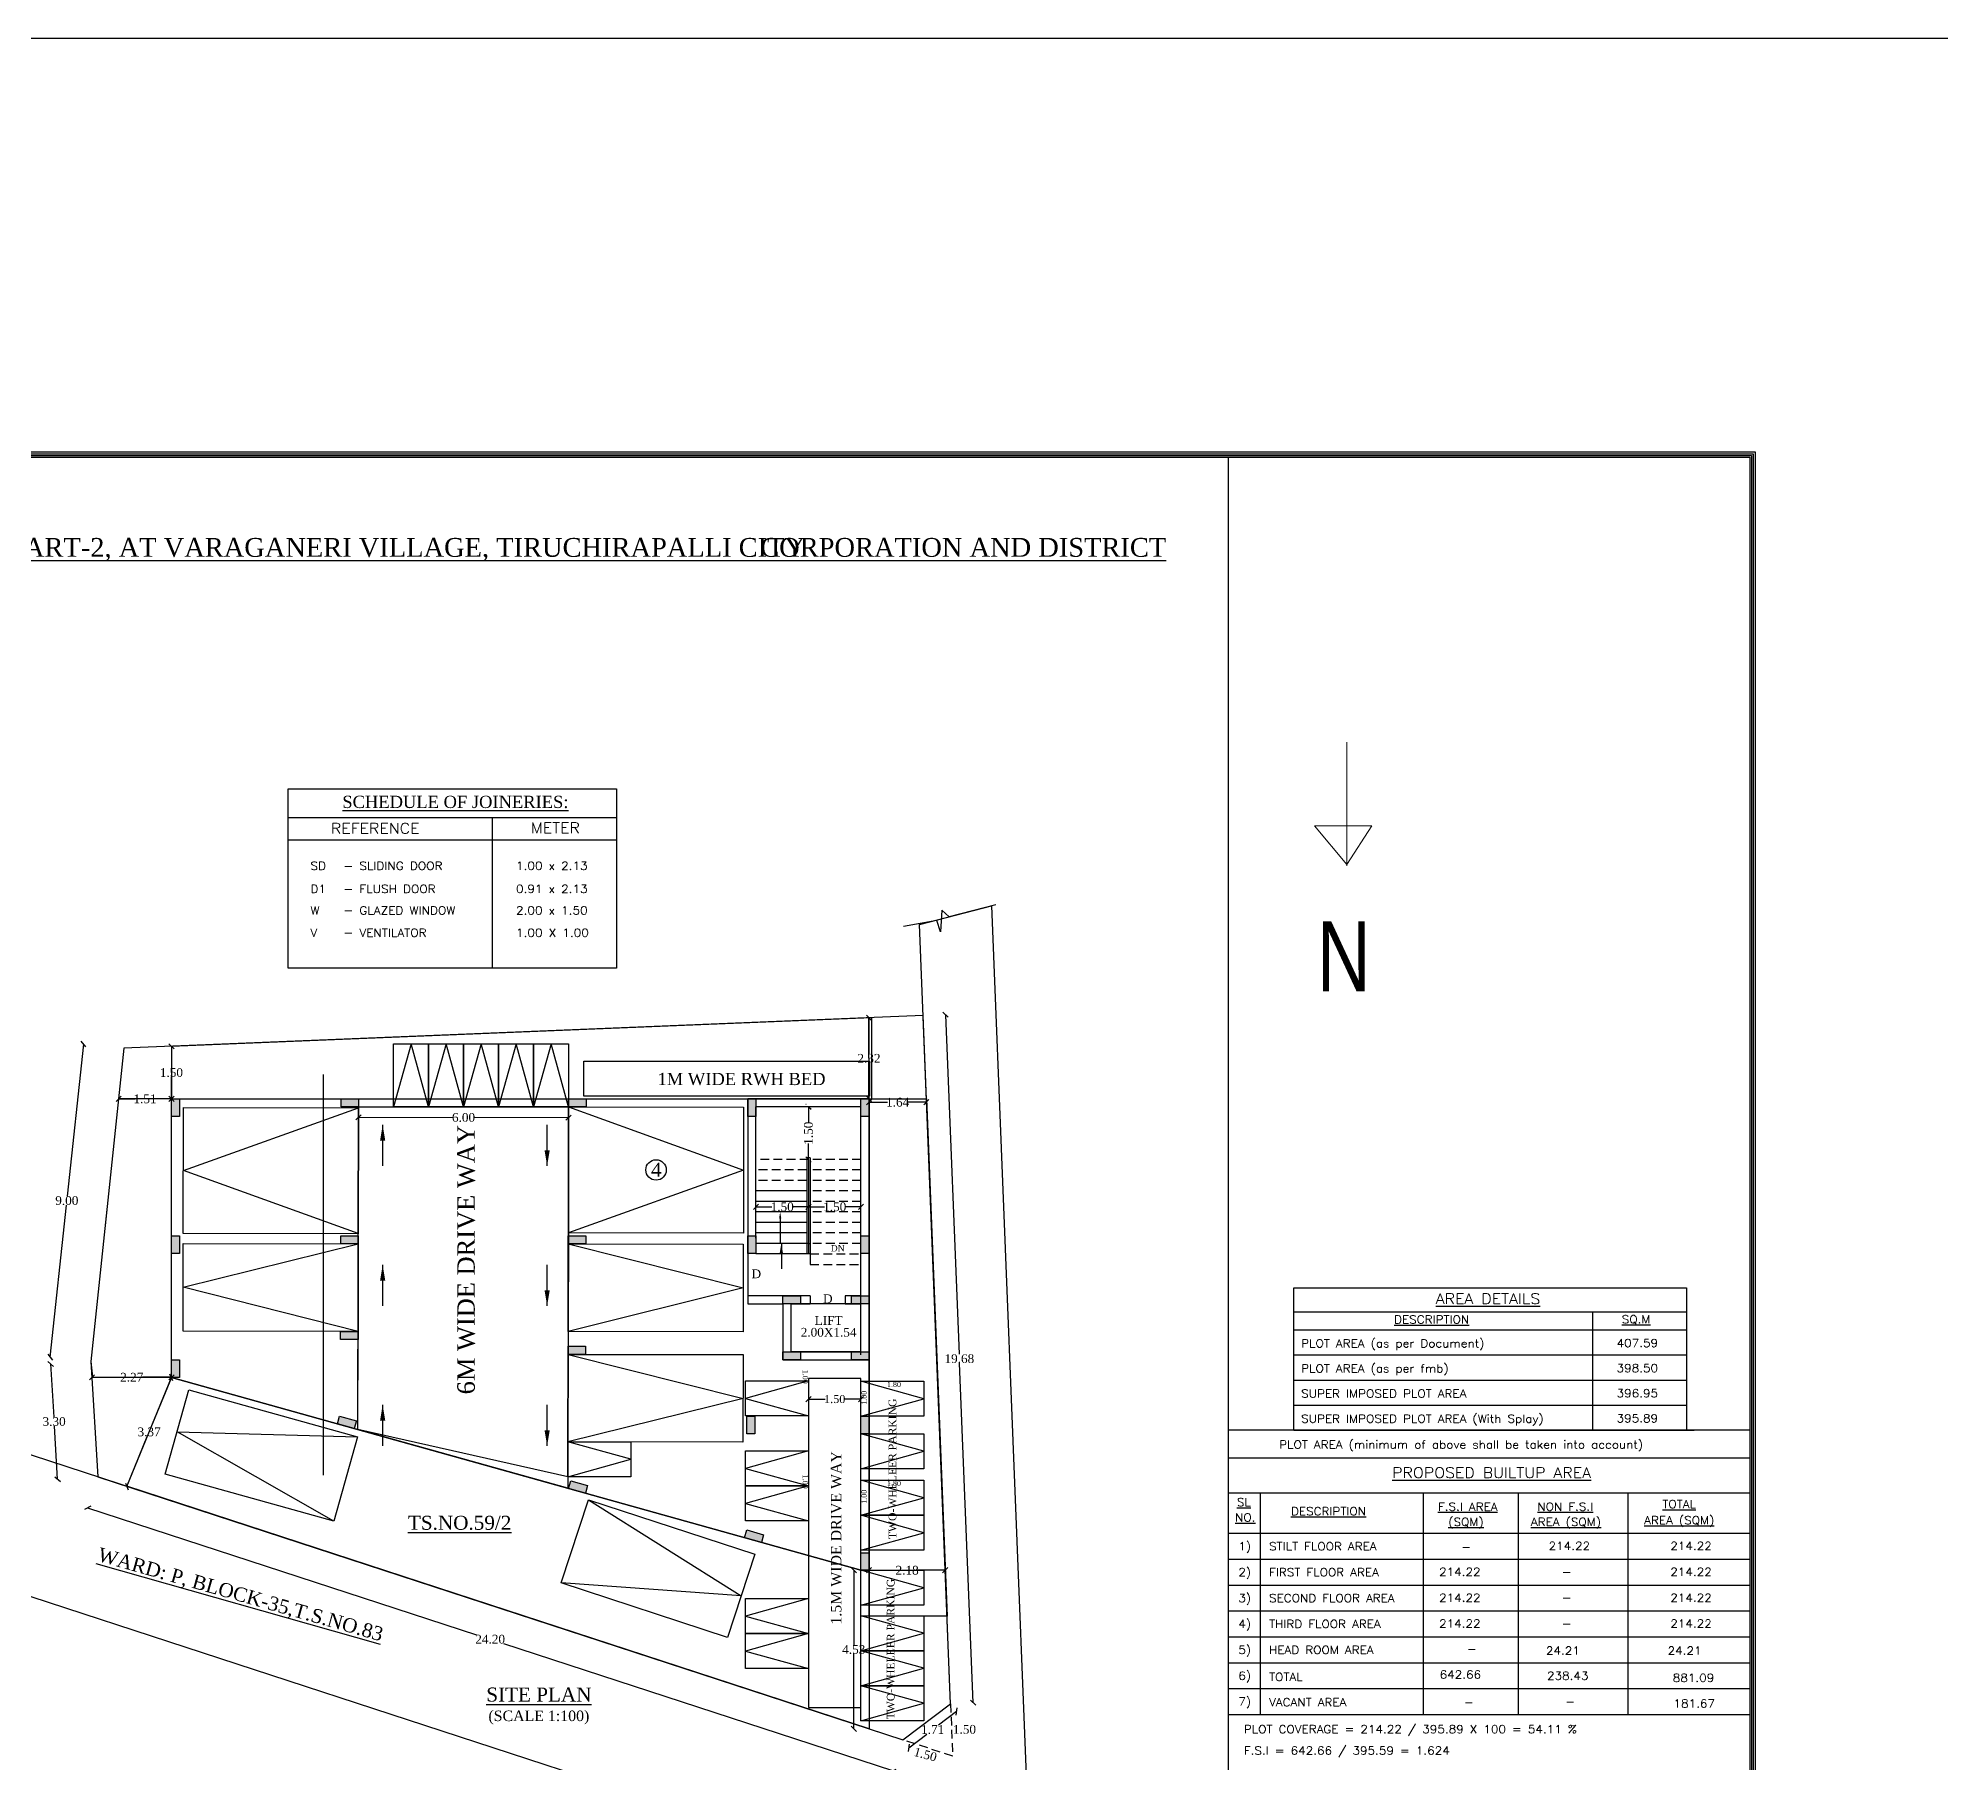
# Model space of a CAD drawing. Header units: metres. Extents: x 0 to 230, y 0 to 91.
# Drawn here: x 59.5 to 113.9, y 41.8 to 91.1 of the extents above; entities that cross this region are included whole.
import ezdxf
from ezdxf.enums import TextEntityAlignment as Align

# ---------------------------------------------------------------- set-up
doc = ezdxf.new("R2010")
doc.units = ezdxf.units.M
doc.header["$MEASUREMENT"] = 0
doc.header["$PDMODE"] = 33
doc.header["$PDSIZE"] = -3
doc.linetypes.add('HIDDEN', pattern=[0.375, 0.25, -0.125])
doc.layers.add('NORTH_DIRECTION', color=7, linetype='Continuous', lineweight=0)
doc.styles.add('Isa-', font='times.ttf')
doc.styles.add('ROMAND', font='romand.shx', dxfattribs={"width": 0.75})
doc.styles.get("Standard").update_dxf_attribs({"font": 'times.ttf', "height": 0.25})
doc.styles.add('USA TEXT', font='GOTHIC.TTF', dxfattribs={"width": 0.8})
doc.dimstyles.new('ISO-25', dxfattribs={"dimscale": 0, "dimtxt": 0.25, "dimasz": 0.15, "dimexe": 1.25, "dimexo": 0.625, "dimgap": 0, "dimtad": 0, "dimtih": 1, "dimtoh": 1, "dimzin": 1, "dimdsep": 46, "dimtxsty": 'Standard', "dimblk": 'OBLIQUE', "dimcen": 0, "dimse1": 1, "dimse2": 1, "dimclrd": 1, "dimclrt": 3, "dimadec": 0, "dimazin": 2, "dimtfac": 1, "dimtix": 1, "dimtofl": 0, "dimtmove": 0, "dimatfit": 3, "dimfxl": 0, "dimtolj": 1, "dimarcsym": 0})
doc.dimstyles.new('STANDARD$0', dxfattribs={"dimtxt": 0.5, "dimasz": 0.1, "dimexe": 2, "dimexo": 2, "dimgap": 0, "dimtad": 0, "dimzin": 0, "dimdsep": 46, "dimtxsty": 'Standard', "dimblk": 'OBLIQUE', "dimcen": -0.0625, "dimse1": 1, "dimse2": 1, "dimclrd": 3, "dimclre": 9, "dimadec": 0, "dimazin": 0, "dimtfac": 1, "dimtix": 1, "dimtofl": 0, "dimtmove": 2, "dimatfit": 3, "dimldrblk": 'OBLIQUE', "dimfxl": 0, "dimtolj": 1, "dimtzin": 0, "dimarcsym": 0})

# ---------------------------------------------------------------- blocks, each defined once
blk = doc.blocks.new('_Oblique')
at = {"color": 0, "linetype": 'ByBlock', "lineweight": -2}
blk.add_line((-0.5, -0.5), (0.5, 0.5), dxfattribs=at)
blk = doc.blocks.new('*D51')
at = {"color": 1, "lineweight": -2}
for p, q in [((81.55, 57.729), (82.005, 57.729)), ((83.05, 57.729), (82.595, 57.729))]:
    blk.add_line(p, q, dxfattribs=at)
at = {"layer": 'Defpoints', "color": 0}
for p in [(81.55, 57.729), (83.05, 57.729), (83.05, 57.729)]:
    blk.add_point(p, dxfattribs=at)
at = {"color": 1, "lineweight": -2, "xscale": 0.15, "yscale": 0.15, "zscale": 0.15, "rotation": 180}
blk.add_blockref('_Oblique', (81.55, 57.729), dxfattribs=at)
at = {"color": 1, "lineweight": -2, "xscale": 0.15, "yscale": 0.15, "zscale": 0.15}
blk.add_blockref('_Oblique', (83.05, 57.729), dxfattribs=at)
at = {"color": 3, "insert": (82.3, 57.729), "char_height": 0.25, "attachment_point": 5}
blk.add_mtext('\\A1;1.50', dxfattribs=at)
blk = doc.blocks.new('*D52')
at = {"color": 1, "lineweight": -2}
for p, q in [((80.05, 57.729), (80.505, 57.729)), ((81.55, 57.729), (81.095, 57.729))]:
    blk.add_line(p, q, dxfattribs=at)
at = {"layer": 'Defpoints', "color": 0}
for p in [(80.05, 57.729), (81.55, 57.729), (81.55, 57.729)]:
    blk.add_point(p, dxfattribs=at)
at = {"color": 1, "lineweight": -2, "xscale": 0.15, "yscale": 0.15, "zscale": 0.15, "rotation": 180}
blk.add_blockref('_Oblique', (80.05, 57.729), dxfattribs=at)
at = {"color": 1, "lineweight": -2, "xscale": 0.15, "yscale": 0.15, "zscale": 0.15}
blk.add_blockref('_Oblique', (81.55, 57.729), dxfattribs=at)
at = {"color": 3, "insert": (80.8, 57.729), "char_height": 0.25, "attachment_point": 5}
blk.add_mtext('\\A1;1.50', dxfattribs=at)
blk = doc.blocks.new('*D53')
at = {"color": 1, "lineweight": -2}
for p, q in [((81.55, 60.583), (81.55, 60.128)), ((81.55, 59.083), (81.55, 59.539))]:
    blk.add_line(p, q, dxfattribs=at)
at = {"layer": 'Defpoints', "color": 0, "linetype": 'HIDDEN'}
for p in [(81.55, 60.583), (81.55, 59.083), (81.55, 59.083)]:
    blk.add_point(p, dxfattribs=at)
at = {"color": 1, "linetype": 'HIDDEN', "lineweight": -2, "xscale": 0.15, "yscale": 0.15, "zscale": 0.15}
for p, rotation in [((81.55, 60.583), 90), ((81.55, 59.083), 270)]:
    blk.add_blockref('_Oblique', p, dxfattribs=dict(at, rotation=rotation))
at = {"color": 3, "linetype": 'HIDDEN', "insert": (81.55, 59.833), "char_height": 0.25, "attachment_point": 5, "rotation": 90}
blk.add_mtext('\\A1;1.50', dxfattribs=at)
blk = doc.blocks.new('*D145')
at = {"color": 3, "lineweight": -2, "ltscale": 2}
for p, q in [((81.55, 52.234), (82.029, 52.234)), ((83.05, 52.234), (82.571, 52.234))]:
    blk.add_line(p, q, dxfattribs=at)
at = {"layer": 'Defpoints', "color": 0, "ltscale": 2}
for p in [(81.55, 52.822), (83.05, 52.822), (81.55, 52.234)]:
    blk.add_point(p, dxfattribs=at)
at = {"color": 3, "lineweight": -2, "ltscale": 2, "xscale": 0.15, "yscale": 0.15, "zscale": 0.15, "rotation": 180}
blk.add_blockref('_Oblique', (81.55, 52.234), dxfattribs=at)
at = {"color": 3, "lineweight": -2, "ltscale": 2, "xscale": 0.15, "yscale": 0.15, "zscale": 0.15}
blk.add_blockref('_Oblique', (83.05, 52.234), dxfattribs=at)
at = {"color": 0, "lineweight": -3, "ltscale": 2, "insert": (82.3, 52.234), "char_height": 0.23, "attachment_point": 5, "style": 'Isa-'}
blk.add_mtext('\\A1;1.50', dxfattribs=at)
blk = doc.blocks.new('*D146')
at = {"color": 1, "lineweight": -2}
for p, q in [((60.833, 62.382), (60.373, 58.035)), ((59.885, 53.432), (60.346, 57.78))]:
    blk.add_line(p, q, dxfattribs=at)
at = {"layer": 'Defpoints', "color": 0}
for p in [(60.833, 62.382), (61.992, 62.259), (61.044, 53.309)]:
    blk.add_point(p, dxfattribs=at)
at = {"color": 1, "lineweight": -2, "xscale": 0.15, "yscale": 0.15, "zscale": 0.15}
for p, rotation in [((60.833, 62.382), 83.95399534586107), ((59.885, 53.432), 263.9539953458611)]:
    blk.add_blockref('_Oblique', p, dxfattribs=dict(at, rotation=rotation))
at = {"color": 3, "insert": (60.359, 57.907), "char_height": 0.25, "attachment_point": 5}
blk.add_mtext('\\A1;9.00', dxfattribs=at)
blk = doc.blocks.new('*D54')
at = {"color": 1, "lineweight": -2}
for p, q in [((59.897, 53.24), (59.988, 51.721)), ((60.095, 49.946), (60.004, 51.466))]:
    blk.add_line(p, q, dxfattribs=at)
at = {"layer": 'Defpoints', "color": 0}
for p in [(61.044, 53.309), (59.897, 53.24), (61.242, 50.015)]:
    blk.add_point(p, dxfattribs=at)
at = {"color": 1, "lineweight": -2, "xscale": 0.15, "yscale": 0.15, "zscale": 0.15}
for p, rotation in [((59.897, 53.24), 93.45065634043766), ((60.095, 49.946), 273.4506563404377)]:
    blk.add_blockref('_Oblique', p, dxfattribs=dict(at, rotation=rotation))
at = {"color": 3, "insert": (59.996, 51.593), "char_height": 0.25, "attachment_point": 5}
blk.add_mtext('\\A1;3.30', dxfattribs=at)
blk = doc.blocks.new('*D55')
at = {"color": 1, "lineweight": -2}
for p, q in [((60.954, 49.132), (72.065, 45.501)), ((83.957, 41.615), (72.845, 45.246))]:
    blk.add_line(p, q, dxfattribs=at)
at = {"layer": 'Defpoints', "color": 0}
for p in [(61.242, 50.015), (84.245, 42.498), (83.957, 41.615)]:
    blk.add_point(p, dxfattribs=at)
at = {"color": 1, "lineweight": -2, "xscale": 0.15, "yscale": 0.15, "zscale": 0.15}
for p, rotation in [((60.954, 49.132), 161.9034284119357), ((83.957, 41.615), 341.9034284119358)]:
    blk.add_blockref('_Oblique', p, dxfattribs=dict(at, rotation=rotation))
at = {"color": 3, "insert": (72.455, 45.373), "char_height": 0.25, "attachment_point": 5}
blk.add_mtext('\\A1;24.20', dxfattribs=at)
blk = doc.blocks.new('*D56')
at = {"color": 1, "lineweight": -2}
for p, q in [((85.781, 43.307), (85.267, 42.918)), ((84.415, 42.274), (84.929, 42.663))]:
    blk.add_line(p, q, dxfattribs=at)
at = {"layer": 'Defpoints', "color": 0}
for p in [(85.611, 43.531), (85.781, 43.307), (84.245, 42.498)]:
    blk.add_point(p, dxfattribs=at)
at = {"color": 1, "lineweight": -2, "xscale": 0.15, "yscale": 0.15, "zscale": 0.15}
for p, rotation in [((85.781, 43.307), 37.09982207781631), ((84.415, 42.274), 217.0998220778163)]:
    blk.add_blockref('_Oblique', p, dxfattribs=dict(at, rotation=rotation))
at = {"color": 3, "insert": (85.098, 42.79), "char_height": 0.25, "attachment_point": 5}
blk.add_mtext('\\A1;1.71', dxfattribs=at)
blk = doc.blocks.new('*D57')
at = {"color": 1, "lineweight": -2}
for p, q in [((85.467, 63.218), (85.856, 53.515)), ((86.255, 43.557), (85.866, 53.26))]:
    blk.add_line(p, q, dxfattribs=at)
at = {"layer": 'Defpoints', "color": 0}
for p in [(84.823, 63.192), (85.467, 63.218), (85.611, 43.531)]:
    blk.add_point(p, dxfattribs=at)
at = {"color": 1, "lineweight": -2, "xscale": 0.15, "yscale": 0.15, "zscale": 0.15}
for p, rotation in [((85.467, 63.218), 92.29621574374323), ((86.255, 43.557), 272.2962157437432)]:
    blk.add_blockref('_Oblique', p, dxfattribs=dict(at, rotation=rotation))
at = {"color": 3, "insert": (85.861, 53.388), "char_height": 0.25, "attachment_point": 5}
blk.add_mtext('\\A1;19.68', dxfattribs=at)
blk = doc.blocks.new('*D147')
at = {"color": 5, "lineweight": -2}
for p, q in [((68.694, 60.287), (71.386, 60.282)), ((74.694, 60.277), (72.003, 60.281))]:
    blk.add_line(p, q, dxfattribs=at)
at = {"layer": 'Defpoints', "color": 0}
for p in [(68.695, 60.583), (74.695, 60.573), (74.694, 60.277)]:
    blk.add_point(p, dxfattribs=at)
at = {"color": 5, "lineweight": -2, "xscale": 0.15, "yscale": 0.15, "zscale": 0.15}
for p, rotation in [((68.694, 60.287), 179.9012790444322), ((74.694, 60.277), 359.9012790444323)]:
    blk.add_blockref('_Oblique', p, dxfattribs=dict(at, rotation=rotation))
at = {"color": 5, "insert": (71.694, 60.282), "char_height": 0.25, "attachment_point": 5}
blk.add_mtext('\\A1;6.00', dxfattribs=at)
blk = doc.blocks.new('*D172')
at = {"color": 1, "lineweight": -2}
for p, q in [((63.347, 62.315), (63.347, 61.692)), ((63.347, 60.813), (63.347, 61.437))]:
    blk.add_line(p, q, dxfattribs=at)
at = {"layer": 'Defpoints', "color": 0}
for p in [(63.347, 62.315), (63.347, 62.315), (63.347, 60.813)]:
    blk.add_point(p, dxfattribs=at)
at = {"color": 1, "lineweight": -2, "xscale": 0.15, "yscale": 0.15, "zscale": 0.15}
for p, rotation in [((63.347, 62.315), 90), ((63.347, 60.813), 270)]:
    blk.add_blockref('_Oblique', p, dxfattribs=dict(at, rotation=rotation))
at = {"color": 3, "insert": (63.347, 61.564), "char_height": 0.25, "attachment_point": 5}
blk.add_mtext('\\A1;1.50', dxfattribs=at)
blk = doc.blocks.new('*D173')
at = {"color": 1, "lineweight": -2}
for p, q in [((61.839, 60.813), (62.314, 60.813)), ((63.347, 60.813), (62.872, 60.813))]:
    blk.add_line(p, q, dxfattribs=at)
at = {"layer": 'Defpoints', "color": 0}
for p in [(61.839, 60.813), (61.839, 60.813), (63.347, 60.813)]:
    blk.add_point(p, dxfattribs=at)
at = {"color": 1, "lineweight": -2, "xscale": 0.15, "yscale": 0.15, "zscale": 0.15, "rotation": 180}
blk.add_blockref('_Oblique', (61.839, 60.813), dxfattribs=at)
at = {"color": 1, "lineweight": -2, "xscale": 0.15, "yscale": 0.15, "zscale": 0.15}
blk.add_blockref('_Oblique', (63.347, 60.813), dxfattribs=at)
at = {"color": 3, "insert": (62.593, 60.813), "char_height": 0.25, "attachment_point": 5}
blk.add_mtext('\\A1;1.51', dxfattribs=at)
blk = doc.blocks.new('*D174')
at = {"color": 1, "lineweight": -2}
for p, q in [((83.279, 63.129), (83.279, 62.099)), ((83.279, 60.813), (83.279, 61.844))]:
    blk.add_line(p, q, dxfattribs=at)
at = {"layer": 'Defpoints', "color": 0}
for p in [(83.279, 63.129), (83.279, 63.129), (83.28, 60.813)]:
    blk.add_point(p, dxfattribs=at)
at = {"color": 1, "lineweight": -2, "xscale": 0.15, "yscale": 0.15, "zscale": 0.15}
for p, rotation in [((83.279, 63.129), 90), ((83.279, 60.813), 270)]:
    blk.add_blockref('_Oblique', p, dxfattribs=dict(at, rotation=rotation))
at = {"color": 3, "insert": (83.279, 61.971), "char_height": 0.25, "attachment_point": 5}
blk.add_mtext('\\A1;2.32', dxfattribs=at)
blk = doc.blocks.new('*D175')
at = {"color": 1, "lineweight": -2}
for p, q in [((83.28, 60.717), (83.804, 60.717)), ((84.918, 60.717), (84.394, 60.717))]:
    blk.add_line(p, q, dxfattribs=at)
at = {"layer": 'Defpoints', "color": 0}
for p in [(83.28, 60.813), (84.918, 60.813), (84.918, 60.717)]:
    blk.add_point(p, dxfattribs=at)
at = {"color": 1, "lineweight": -2, "xscale": 0.15, "yscale": 0.15, "zscale": 0.15, "rotation": 180}
blk.add_blockref('_Oblique', (83.28, 60.717), dxfattribs=at)
at = {"color": 1, "lineweight": -2, "xscale": 0.15, "yscale": 0.15, "zscale": 0.15}
blk.add_blockref('_Oblique', (84.918, 60.717), dxfattribs=at)
at = {"color": 3, "insert": (84.099, 60.717), "char_height": 0.25, "attachment_point": 5}
blk.add_mtext('\\A1;1.64', dxfattribs=at)
blk = doc.blocks.new('*D176')
at = {"color": 1, "lineweight": -2}
for p, q in [((61.079, 52.858), (61.902, 52.858)), ((63.347, 52.858), (62.524, 52.858))]:
    blk.add_line(p, q, dxfattribs=at)
at = {"layer": 'Defpoints', "color": 0}
for p in [(61.079, 52.858), (63.347, 52.858), (61.079, 52.721)]:
    blk.add_point(p, dxfattribs=at)
at = {"color": 1, "lineweight": -2, "xscale": 0.15, "yscale": 0.15, "zscale": 0.15, "rotation": 180}
blk.add_blockref('_Oblique', (61.079, 52.858), dxfattribs=at)
at = {"color": 1, "lineweight": -2, "xscale": 0.15, "yscale": 0.15, "zscale": 0.15}
blk.add_blockref('_Oblique', (63.347, 52.858), dxfattribs=at)
at = {"color": 3, "insert": (62.213, 52.858), "char_height": 0.25, "attachment_point": 5}
blk.add_mtext('\\A1;2.27', dxfattribs=at)
blk = doc.blocks.new('*D177')
at = {"color": 1, "lineweight": -2}
for p, q in [((63.347, 52.853), (62.762, 51.423)), ((62.074, 49.738), (62.658, 51.168))]:
    blk.add_line(p, q, dxfattribs=at)
at = {"layer": 'Defpoints', "color": 0}
for p in [(63.347, 52.853), (62.074, 49.738), (62.074, 49.738)]:
    blk.add_point(p, dxfattribs=at)
at = {"color": 1, "lineweight": -2, "xscale": 0.15, "yscale": 0.15, "zscale": 0.15}
for p, rotation in [((63.347, 52.853), 67.7685444330065), ((62.074, 49.738), 247.7685444330065)]:
    blk.add_blockref('_Oblique', p, dxfattribs=dict(at, rotation=rotation))
at = {"color": 3, "insert": (62.71, 51.296), "char_height": 0.25, "attachment_point": 5}
blk.add_mtext('\\A1;3.37', dxfattribs=at)
blk = doc.blocks.new('*D178')
at = {"color": 1, "lineweight": -2}
for p, q in [((83.28, 47.343), (84.061, 47.343)), ((85.458, 47.343), (84.678, 47.343))]:
    blk.add_line(p, q, dxfattribs=at)
at = {"layer": 'Defpoints', "color": 0}
for p in [(83.28, 47.343), (85.458, 47.343), (85.458, 47.343)]:
    blk.add_point(p, dxfattribs=at)
at = {"color": 1, "lineweight": -2, "xscale": 0.15, "yscale": 0.15, "zscale": 0.15, "rotation": 180}
blk.add_blockref('_Oblique', (83.28, 47.343), dxfattribs=at)
at = {"color": 1, "lineweight": -2, "xscale": 0.15, "yscale": 0.15, "zscale": 0.15}
blk.add_blockref('_Oblique', (85.458, 47.343), dxfattribs=at)
at = {"color": 3, "insert": (84.369, 47.343), "char_height": 0.25, "attachment_point": 5}
blk.add_mtext('\\A1;2.18', dxfattribs=at)
blk = doc.blocks.new('*D179')
at = {"color": 1, "lineweight": -2}
for p, q in [((82.844, 47.343), (82.844, 45.206)), ((82.844, 42.814), (82.844, 44.951))]:
    blk.add_line(p, q, dxfattribs=at)
at = {"layer": 'Defpoints', "color": 0}
for p in [(83.28, 47.343), (82.844, 42.814), (83.28, 42.814)]:
    blk.add_point(p, dxfattribs=at)
at = {"color": 1, "lineweight": -2, "xscale": 0.15, "yscale": 0.15, "zscale": 0.15}
for p, rotation in [((82.844, 47.343), 90), ((82.844, 42.814), 270)]:
    blk.add_blockref('_Oblique', p, dxfattribs=dict(at, rotation=rotation))
at = {"color": 3, "insert": (82.844, 45.079), "char_height": 0.25, "attachment_point": 5}
blk.add_mtext('\\A1;4.53', dxfattribs=at)

msp = doc.modelspace()

# ---------------------------------------------------------------- hatches: boundary and pattern name
h = msp.add_hatch(color=7)
h.dxf.hatch_style = 1
h.paths.add_polyline_path([(63.577, 60.813), (63.347, 60.813), (63.347, 60.313), (63.577, 60.313)])
h.paths.add_polyline_path([(68.695, 60.813), (68.195, 60.813), (68.195, 60.583), (68.695, 60.583)])
h.paths.add_polyline_path([(75.195, 60.813), (74.695, 60.813), (74.695, 60.583), (75.195, 60.583)])
h.paths.add_polyline_path([(63.577, 56.899), (63.347, 56.899), (63.347, 56.399), (63.577, 56.399)])
h.paths.add_polyline_path([(68.687, 56.899), (68.187, 56.899), (68.187, 56.669), (68.687, 56.669)])
h.paths.add_polyline_path([(75.188, 56.899), (74.688, 56.899), (74.688, 56.669), (75.188, 56.669)])
h.paths.add_polyline_path([(75.183, 53.744), (74.683, 53.744), (74.683, 53.514), (75.183, 53.514)])
h.paths.add_polyline_path([(74.759, 49.901), (74.697, 49.679), (75.178, 49.545), (75.24, 49.766)])
h.paths.add_polyline_path([(68.681, 54.169), (68.181, 54.169), (68.181, 53.939), (68.681, 53.939)])
h.paths.add_polyline_path([(63.577, 53.353), (63.347, 53.353), (63.347, 52.853), (63.577, 52.853)])
h.paths.add_polyline_path([(68.632, 51.614), (68.151, 51.749), (68.089, 51.527), (68.57, 51.393)])
h.paths.add_polyline_path([(80.269, 48.36), (79.787, 48.495), (79.725, 48.273), (80.207, 48.138)])
h.paths.add_polyline_path([(80.018, 51.743), (79.788, 51.743), (79.788, 51.243), (80.018, 51.243)])
h.paths.add_polyline_path([(83.28, 51.743), (83.05, 51.743), (83.05, 51.243), (83.28, 51.243)])
h.paths.add_polyline_path([(83.28, 47.843), (83.05, 47.843), (83.05, 47.343), (83.28, 47.343)])
h.paths.add_polyline_path([(83.28, 53.583), (82.78, 53.583), (82.78, 53.353), (83.28, 53.353)])
h.paths.add_polyline_path([(81.32, 53.583), (80.82, 53.583), (80.82, 53.353), (81.32, 53.353)])
h.paths.add_polyline_path([(81.32, 55.183), (80.82, 55.183), (80.82, 54.953), (81.32, 54.953)])
h.paths.add_polyline_path([(83.05, 55.183), (82.78, 55.183), (82.78, 54.953), (83.05, 54.953)])
h.paths.add_polyline_path([(83.28, 55.183), (83.05, 55.183), (83.05, 54.953), (83.28, 54.953)])
h.paths.add_polyline_path([(80.05, 56.899), (79.82, 56.899), (79.82, 56.399), (80.05, 56.399)])
h.paths.add_polyline_path([(83.28, 56.899), (83.05, 56.899), (83.05, 56.399), (83.28, 56.399)])
h.paths.add_polyline_path([(80.05, 60.813), (79.82, 60.813), (79.82, 60.313), (80.05, 60.313)])
h.paths.add_polyline_path([(83.28, 60.813), (83.05, 60.813), (83.05, 60.313), (83.28, 60.313)])

# ---------------------------------------------------------------- linework, layer by layer
at = {"lineweight": -3}
for p, q in [((93.539, 79.15), (93.539, 19.45)), ((66.686, 68.852), (76.065, 68.852)), ((72.509, 68.852), (72.509, 64.547)), ((66.686, 68.22), (76.065, 68.22)), ((106.642, 54.715), (95.419, 54.715)), ((103.957, 54.715), (103.957, 51.344)), ((95.419, 54.214), (106.642, 54.214)), ((95.419, 54.214), (106.642, 54.214)), ((95.419, 54.214), (106.642, 54.214)), ((95.419, 53.496), (106.642, 53.496)), ((95.419, 52.779), (106.642, 52.779)), ((95.419, 52.061), (106.642, 52.061)), ((108.448, 51.344), (93.539, 51.344)), ((95.419, 51.344), (106.642, 51.344)), ((95.419, 51.344), (106.642, 51.344)), ((95.638, 51.344), (106.86, 51.344)), ((93.539, 48.402), (108.448, 48.402))]:
    msp.add_line(p, q, dxfattribs=at)
at = {"color": 1}
for p, q in [((84.718, 65.8), (86.778, 66.331)), ((83.28, 60.813), (83.279, 63.129))]:
    msp.add_line(p, q, dxfattribs=at)
at = {"color": 7}
for p, q in [((85.611, 43.531), (84.718, 65.8)), ((86.778, 66.331), (87.784, 41.242)), ((67.684, 61.509), (67.684, 50.058)), ((80.05, 56.833), (80.05, 60.583)), ((83.05, 60.583), (80.05, 60.583)), ((81.5, 59.133), (81.5, 56.683)), ((81.6, 59.133), (81.5, 59.133)), ((81.5, 59.133), (81.5, 56.383)), ((81.55, 59.083), (81.55, 56.683)), ((81.55, 59.083), (81.55, 56.383)), ((81.6, 59.133), (81.6, 56.083)), ((81.5, 58.183), (80.05, 58.183)), ((81.5, 57.883), (80.05, 57.883)), ((81.5, 57.583), (80.05, 57.583)), ((81.5, 57.283), (80.05, 57.283)), ((63.684, 55.429), (68.687, 56.669)), ((74.688, 56.669), (79.686, 55.41)), ((79.82, 56.833), (79.82, 55.103)), ((81.5, 56.983), (80.05, 56.983)), ((80.05, 56.833), (80.05, 56.533)), ((81.55, 56.683), (80.05, 56.683)), ((81.55, 56.683), (81.6, 56.683)), ((80.05, 56.533), (80.05, 56.399)), ((80.05, 56.383), (80.05, 56.399)), ((81.6, 56.383), (80.05, 56.383)), ((68.681, 54.169), (63.684, 55.429)), ((79.686, 55.41), (74.684, 54.169)), ((81.594, 55.183), (79.82, 55.183)), ((79.82, 54.953), (80.82, 54.953)), ((80.82, 55.183), (81.05, 55.183)), ((80.82, 54.953), (80.82, 53.353)), ((80.82, 54.953), (80.82, 53.353)), ((80.82, 54.953), (80.82, 53.353)), ((80.82, 54.953), (80.82, 53.353)), ((81.05, 54.953), (81.594, 54.953)), ((81.05, 54.953), (81.05, 53.583)), ((81.594, 55.183), (81.594, 54.953)), ((83.05, 55.183), (82.594, 55.183)), ((82.594, 55.183), (82.594, 54.953)), ((82.594, 54.953), (83.05, 54.953)), ((83.05, 53.583), (83.05, 54.953)), ((74.683, 53.514), (79.68, 52.255)), ((80.82, 53.353), (83.05, 53.353)), ((80.94, 53.353), (83.05, 53.353)), ((83.05, 53.583), (81.05, 53.583)), ((83.05, 53.583), (81.05, 53.583)), ((79.68, 52.255), (74.678, 51.014)), ((56.489, 51.569), (84.245, 42.498)), ((63.508, 51.295), (68.66, 51.153)), ((67.987, 48.745), (63.508, 51.295)), ((75.26, 49.356), (79.624, 46.615)), ((89.724, 36.663), (55.292, 47.903)), ((79.624, 46.615), (74.483, 46.98)), ((84.245, 42.498), (85.611, 43.531)), ((84.245, 42.498), (85.611, 43.531))]:
    msp.add_line(p, q, dxfattribs=at)
at = {"color": 7, "lineweight": 25, "ltscale": 2}
msp.add_line((83.28, 60.813), (79.82, 60.813), dxfattribs=at)
at = {"color": 7, "lineweight": -3}
for p, q in [((83.05, 53.503), (83.05, 60.583)), ((83.28, 53.503), (83.28, 60.813))]:
    msp.add_line(p, q, dxfattribs=at)
at = {"color": 7, "linetype": 'HIDDEN'}
for p, q in [((83.05, 59.083), (80.05, 59.083)), ((81.5, 58.783), (80.05, 58.783)), ((83.05, 58.783), (81.6, 58.783)), ((81.5, 58.483), (80.05, 58.483)), ((83.05, 58.483), (81.6, 58.483)), ((83.05, 58.183), (81.6, 58.183)), ((83.05, 57.883), (81.6, 57.883)), ((83.05, 57.583), (81.6, 57.583)), ((83.05, 57.283), (81.6, 57.283)), ((83.05, 56.983), (81.6, 56.983)), ((83.05, 56.683), (81.6, 56.683)), ((81.6, 56.383), (83.05, 56.383)), ((81.6, 56.083), (83.05, 56.083)), ((85.611, 43.531), (85.671, 42.032)), ((85.671, 42.032), (84.245, 42.498))]:
    msp.add_line(p, q, dxfattribs=at)
at = {"color": 1}
msp.add_lwpolyline([(0, 91.128), (229.774, 91.128), (229.774, 0), (0, 0)], close=True, dxfattribs=at)
at = {"color": 7}
for points in [[(8.598, 19.3), (8.598, 79.3), (108.598, 79.3), (108.598, 19.3)], [(8.648, 19.35), (8.648, 79.25), (108.548, 79.25), (108.548, 19.35)], [(8.698, 19.4), (8.698, 79.2), (108.498, 79.2), (108.498, 19.4)], [(8.748, 19.45), (8.748, 79.15), (108.448, 79.15), (108.448, 19.45)], [(61.992, 62.259), (61.044, 53.309), (61.242, 50.015), (84.245, 42.498), (85.611, 43.531), (84.823, 63.192)], [(70.695, 60.586), (69.695, 60.586), (69.695, 62.386), (70.695, 62.386)], [(71.695, 60.586), (70.695, 60.586), (70.695, 62.386), (71.695, 62.386)], [(72.695, 60.586), (71.695, 60.586), (71.695, 62.386), (72.695, 62.386)], [(73.695, 60.586), (72.695, 60.586), (72.695, 62.386), (73.695, 62.386)], [(74.695, 60.586), (73.695, 60.586), (73.695, 62.386), (74.695, 62.386)], [(63.347, 60.813), (63.577, 60.813), (63.577, 60.313), (63.347, 60.313), (63.347, 60.813)], [(63.347, 60.813), (83.28, 60.813), (83.28, 47.343), (83.05, 47.343), (63.347, 52.853), (63.347, 60.813)], [(68.195, 60.583), (68.195, 60.813), (68.695, 60.813), (68.695, 60.583), (68.195, 60.583)], [(68.695, 60.584), (74.695, 60.584), (74.676, 49.685), (68.675, 51.363)], [(68.695, 60.583), (74.695, 60.584), (74.689, 56.984), (74.684, 54.169), (74.683, 53.514), (74.678, 51.014), (74.678, 50.014), (68.675, 51.363), (68.681, 54.169), (68.681, 56.669), (68.687, 56.963), (68.695, 60.56), (68.695, 60.583)], [(74.695, 60.583), (74.695, 60.813), (75.195, 60.813), (75.195, 60.583), (74.695, 60.583)], [(80.05, 60.313), (79.82, 60.313), (79.82, 60.813), (80.05, 60.813), (80.05, 60.313)], [(83.28, 53.353), (83.28, 60.813), (79.82, 60.813), (79.82, 54.953), (80.82, 54.953), (80.82, 53.353)], [(80.05, 60.313), (79.82, 60.313), (79.82, 60.813), (80.05, 60.813), (80.05, 60.313)], [(83.28, 60.313), (83.05, 60.313), (83.05, 60.813), (83.28, 60.813), (83.28, 60.313)], [(83.28, 60.313), (83.05, 60.313), (83.05, 60.813), (83.28, 60.813), (83.28, 60.313)], [(84.918, 60.813), (85.511, 46.029), (83.28, 46.029), (83.28, 60.813)], [(63.347, 56.899), (63.577, 56.899), (63.577, 56.399), (63.347, 56.399), (63.347, 56.899)], [(68.681, 54.169), (63.681, 54.179), (63.687, 56.679), (68.687, 56.669)], [(68.187, 56.669), (68.187, 56.899), (68.687, 56.899), (68.687, 56.669), (68.187, 56.669)], [(74.688, 56.669), (79.688, 56.66), (79.684, 54.16), (74.684, 54.169)], [(74.688, 56.669), (74.688, 56.899), (75.188, 56.899), (75.188, 56.669), (74.688, 56.669)], [(74.688, 56.669), (74.688, 56.899), (75.188, 56.899), (75.188, 56.669), (74.688, 56.669)], [(80.05, 56.399), (79.82, 56.399), (79.82, 56.899), (80.05, 56.899), (80.05, 56.399)], [(80.05, 56.399), (79.82, 56.399), (79.82, 56.899), (80.05, 56.899), (80.05, 56.399)], [(83.28, 56.399), (83.05, 56.399), (83.05, 56.899), (83.28, 56.899), (83.28, 56.399)], [(83.28, 56.399), (83.05, 56.399), (83.05, 56.899), (83.28, 56.899), (83.28, 56.399)], [(80.82, 54.953), (80.82, 55.183), (81.32, 55.183), (81.32, 54.953), (80.82, 54.953)], [(81.05, 53.583), (83.05, 53.583), (83.05, 54.953), (81.05, 54.953)], [(82.78, 54.953), (82.78, 55.183), (83.28, 55.183), (83.28, 54.953), (82.78, 54.953)], [(68.181, 53.939), (68.181, 54.169), (68.681, 54.169), (68.681, 53.939), (68.181, 53.939)], [(63.347, 53.353), (63.577, 53.353), (63.577, 52.853), (63.347, 52.853), (63.347, 53.353)], [(74.683, 53.514), (79.683, 53.505), (79.678, 51.005), (74.678, 51.014)], [(74.683, 53.514), (74.683, 53.744), (75.183, 53.744), (75.183, 53.514), (74.683, 53.514)], [(80.82, 53.353), (80.82, 53.583), (81.32, 53.583), (81.32, 53.353), (80.82, 53.353)], [(82.78, 53.353), (82.78, 53.583), (83.28, 53.583), (83.28, 53.353), (82.78, 53.353)], [(82.78, 53.353), (82.78, 53.583), (83.28, 53.583), (83.28, 53.353), (82.78, 53.353)], [(82.78, 53.353), (82.78, 53.583), (83.28, 53.583), (83.28, 53.353), (82.78, 53.353)], [(81.55, 52.753), (81.55, 51.753), (79.75, 51.753), (79.75, 52.753)], [(83.05, 51.743), (83.05, 52.743), (84.85, 52.743), (84.85, 51.743)], [(67.987, 48.745), (63.172, 50.091), (63.845, 52.499), (68.66, 51.153)], [(68.089, 51.527), (68.151, 51.749), (68.632, 51.614), (68.57, 51.393), (68.089, 51.527)], [(80.018, 51.243), (79.788, 51.243), (79.788, 51.743), (80.018, 51.743), (80.018, 51.243)], [(83.28, 51.243), (83.05, 51.243), (83.05, 51.743), (83.28, 51.743), (83.28, 51.243)], [(83.05, 50.243), (83.05, 51.243), (84.85, 51.243), (84.85, 50.243)], [(74.678, 50.014), (74.678, 51.014), (76.478, 51.014), (76.478, 50.014)], [(81.55, 50.753), (81.55, 49.753), (79.75, 49.753), (79.75, 50.753)], [(74.697, 49.679), (74.759, 49.901), (75.24, 49.766), (75.178, 49.545), (74.697, 49.679)], [(81.55, 49.753), (81.55, 48.753), (79.75, 48.753), (79.75, 49.753)], [(83.05, 48.915), (83.05, 49.915), (84.85, 49.915), (84.85, 48.915)], [(75.26, 49.356), (80.013, 47.803), (79.236, 45.427), (74.483, 46.98)], [(79.725, 48.273), (79.787, 48.495), (80.269, 48.36), (80.207, 48.138), (79.725, 48.273)], [(83.05, 47.915), (83.05, 48.915), (84.85, 48.915), (84.85, 47.915)], [(83.05, 47.843), (83.28, 47.843), (83.28, 47.343), (83.05, 47.343), (83.05, 47.843)], [(83.05, 46.343), (83.05, 47.343), (84.85, 47.343), (84.85, 46.343)], [(81.55, 46.535), (81.55, 45.535), (79.75, 45.535), (79.75, 46.535)], [(83.05, 45.045), (83.05, 46.045), (84.85, 46.045), (84.85, 45.045)], [(81.55, 45.535), (81.55, 44.535), (79.75, 44.535), (79.75, 45.535)], [(83.05, 44.045), (83.05, 45.045), (84.85, 45.045), (84.85, 44.045)], [(83.05, 43.045), (83.05, 44.045), (84.85, 44.045), (84.85, 43.045)]]:
    msp.add_lwpolyline(points, close=True, dxfattribs=at)
at = {"lineweight": -3}
msp.add_lwpolyline([(66.686, 69.672), (76.065, 69.672), (76.065, 64.547), (66.686, 64.547)], close=True, dxfattribs=at)
at = {"color": 7}
for points in [[(86.899, 66.362), (85.569, 66.02), (85.357, 66.204), (85.323, 65.585), (85.215, 65.911), (84.27, 65.742)], [(70.695, 60.586), (70.195, 62.386), (69.695, 60.586)], [(71.695, 60.586), (71.195, 62.386), (70.695, 60.586)], [(72.695, 60.586), (72.195, 62.386), (71.695, 60.586)], [(73.695, 60.586), (73.195, 62.386), (72.695, 60.586)], [(74.695, 60.586), (74.195, 62.386), (73.695, 60.586)], [(68.687, 56.963), (63.691, 58.771), (68.695, 60.56)], [(74.695, 60.583), (79.692, 58.775), (74.689, 56.984)], [(79.82, 60.583), (79.82, 56.833)], [(79.82, 60.583), (79.82, 56.833)], [(81.55, 52.753), (79.75, 52.253), (81.55, 51.753)], [(83.05, 51.743), (84.85, 52.243), (83.05, 52.743)], [(83.05, 50.243), (84.85, 50.743), (83.05, 51.243)], [(74.678, 50.014), (76.478, 50.514), (74.678, 51.014)], [(81.55, 50.753), (79.75, 50.253), (81.55, 49.753)], [(81.55, 49.753), (79.75, 49.253), (81.55, 48.753)], [(83.05, 48.915), (84.85, 49.415), (83.05, 49.915)], [(83.05, 47.915), (84.85, 48.415), (83.05, 48.915)], [(83.05, 46.343), (84.85, 46.843), (83.05, 47.343)], [(81.55, 46.535), (79.75, 46.035), (81.55, 45.535)], [(83.05, 45.045), (84.85, 45.545), (83.05, 46.045)], [(81.55, 45.535), (79.75, 45.035), (81.55, 44.535)], [(83.05, 44.045), (84.85, 44.545), (83.05, 45.045)], [(83.05, 43.045), (84.85, 43.545), (83.05, 44.045)]]:
    msp.add_lwpolyline(points, dxfattribs=at)
at = {"color": 7, "lineweight": -3}
for points in [[(63.347, 62.315), (63.347, 60.813), (83.361, 60.813), (83.361, 63.133)], [(75.134, 61.895), (83.294, 61.895), (83.294, 60.895), (75.134, 60.895)], [(61.095, 52.858), (63.347, 52.858), (63.347, 60.813), (61.839, 60.813), (61.044, 53.309)], [(63.347, 60.813), (83.28, 60.813), (83.28, 47.343), (83.05, 47.343), (63.347, 52.853), (63.347, 60.813)]]:
    msp.add_lwpolyline(points, close=True, dxfattribs=at)
at = {"color": 7, "linetype": 'Continuous', "lineweight": -3}
for points in [[(63.687, 56.971), (63.695, 60.571), (68.695, 60.56), (68.687, 56.96)], [(79.695, 60.575), (79.689, 56.975), (74.689, 56.983), (74.695, 60.583)]]:
    msp.add_lwpolyline(points, close=True, dxfattribs=at)
at = {"color": 7, "linetype": 'ByBlock', "lineweight": -2}
msp.add_lwpolyline([(80.742, 57.403), (80.742, 56.679)], dxfattribs=at)
at = {"lineweight": -3}
for points in [[(95.419, 51.344), (95.419, 55.414), (106.642, 55.414), (106.642, 51.344)], [(108.448, 50.548), (93.539, 50.548)], [(93.539, 49.553), (108.448, 49.553)], [(94.464, 43.223), (94.464, 49.553)], [(99.126, 43.223), (99.126, 49.553)], [(101.842, 43.223), (101.842, 49.553)], [(104.971, 43.223), (104.971, 49.553)], [(93.539, 47.662), (93.539, 47.662), (108.448, 47.662)], [(93.539, 46.922), (93.539, 46.922), (108.448, 46.922)], [(93.539, 46.183), (93.539, 46.183), (108.448, 46.183)], [(93.539, 45.443), (93.539, 45.443), (108.448, 45.443)], [(93.539, 44.703), (93.539, 44.703), (108.448, 44.703)], [(93.539, 43.963), (108.448, 43.963)], [(93.539, 43.223), (108.448, 43.223)]]:
    msp.add_lwpolyline(points, dxfattribs=at)
at = {"color": 7, "lineweight": -3}
msp.add_lwpolyline([(62.074, 49.738), (63.347, 52.853), (83.05, 47.343), (83.28, 47.343), (83.28, 42.814), (62.075, 49.743)], dxfattribs=at)
at = {"color": 7, "lineweight": -3, "ltscale": 2}
msp.add_lwpolyline([(83.05, 52.822), (81.55, 52.822), (81.55, 43.419), (83.05, 43.419)], close=True, dxfattribs=at)
at = {"color": 7}
msp.add_circle((77.195, 58.783), 0.292, dxfattribs=at)
msp.add_solid([(80.772, 57.403), (80.742, 57.583), (80.712, 57.403)], dxfattribs=at)
at = {"layer": 'NORTH_DIRECTION'}
msp.add_line((96.934, 67.476), (96.934, 71.007), dxfattribs=at)
msp.add_lwpolyline([(96.934, 67.508), (97.649, 68.615), (96.005, 68.615), (96.934, 67.508)], dxfattribs=at)

# ---------------------------------------------------------------- texts
for s, height, p in [('%%UPLAN SHOWING THE PROPOSED CONSTRUCTION OF COMMERCIAL OFFICE BUILDING  IN NEW WARD 0, BLOCK 4,T.S.NO-59 PART-2, AT VARAGANERI VILLAGE, TIRUCHIRAPALLI CITY ', 0.537922, (11.421, 76.304)), ('%%UCORPORATION AND DISTRICT', 0.53792, (80.171, 76.305))]:
    msp.add_text(s, height=height).set_placement(p)
at = {"lineweight": -3, "style": 'Isa-'}
msp.add_text('%%USCHEDULE OF JOINERIES:', height=0.35, dxfattribs=at).set_placement((68.231, 69.126))
at = {"lineweight": -3, "style": 'ROMAND', "width": 1.1}
for s, height, p in [('REFERENCE', 0.3, (67.904, 68.393)), ('METER', 0.3, (73.62, 68.411)), ('SD', 0.23, (67.321, 67.358)), ('- SLIDING DOOR', 0.23, (68.263, 67.358)), ('1.00 x 2.13', 0.23, (73.192, 67.361)), ('D1', 0.23, (67.321, 66.698)), ('- FLUSH DOOR', 0.23, (68.263, 66.698)), ('0.91 x 2.13', 0.23, (73.192, 66.701)), ('W', 0.23, (67.321, 66.085)), ('- GLAZED WINDOW', 0.23, (68.263, 66.085)), ('2.00 x 1.50', 0.23, (73.192, 66.085)), ('V', 0.23, (67.321, 65.446)), ('- VENTILATOR', 0.23, (68.263, 65.446)), ('1.00 X 1.00', 0.23, (73.192, 65.446)), ('%%uAREA DETAILS', 0.3, (99.474, 54.955)), ('%%UDESCRIPTION', 0.2286, (98.283, 54.395)), ('%%USQ.M', 0.2286, (104.789, 54.401)), ('PLOT AREA (as per Document)', 0.2286, (95.629, 53.713)), ('PLOT AREA (as per fmb)', 0.2286, (95.629, 52.996)), ('SUPER IMPOSED PLOT AREA', 0.2286, (95.629, 52.278)), ('SUPER IMPOSED PLOT AREA (With Splay)', 0.2286, (95.629, 51.561)), ('PLOT AREA (minimum of above shall be taken into account)', 0.2286, (95, 50.82)), ('%%UPROPOSED BUILTUP AREA', 0.3, (98.227, 49.981)), ('%%UNO.', 0.2286, (93.74, 48.739)), ('%%USL', 0.2286, (93.791, 49.175)), ('%%UDESCRIPTION', 0.2286, (95.337, 48.916)), ('%%UF.S.I AREA', 0.2286, (99.537, 49.046)), ('%%UNON F.S.I', 0.2286, (102.377, 49.046)), ('%%UTOTAL', 0.2286, (105.948, 49.121)), ('%%U(SQM)', 0.2286, (99.831, 48.61)), ('%%UAREA (SQM)', 0.2286, (102.193, 48.61)), ('%%UAREA (SQM)', 0.2286, (105.429, 48.658)), ('1)', 0.2286, (93.833, 47.914)), ('STILT FLOOR AREA', 0.2286, (94.711, 47.914)), ('2)', 0.2286, (93.833, 47.174)), ('FIRST FLOOR AREA', 0.2286, (94.711, 47.174)), ('3)', 0.2286, (93.833, 46.434)), ('SECOND FLOOR AREA', 0.2286, (94.711, 46.434)), ('4)', 0.2286, (93.833, 45.694)), ('THIRD FLOOR AREA', 0.2286, (94.711, 45.694)), ('5)', 0.2286, (93.833, 44.955)), ('HEAD ROOM AREA', 0.2286, (94.711, 44.955)), ('6)', 0.2286, (93.833, 44.215)), ('TOTAL', 0.2286, (94.711, 44.18)), ('7)', 0.2286, (93.833, 43.475)), ('VACANT AREA', 0.2286, (94.711, 43.457)), ('PLOT COVERAGE = 214.22 / 395.89 X 100 = 54.11 %%%', 0.2286, (93.99, 42.688)), ('F.S.I = 642.66 / 395.59 = 1.624', 0.2286, (93.99, 42.077))]:
    msp.add_text(s, height=height, dxfattribs=at).set_placement(p)
at = {"color": 7, "linetype": 'ByBlock', "lineweight": -3, "style": 'Isa-'}
for s, height, p in [('1M WIDE RWH BED', 0.35, (79.637, 61.382)), ('%%UTS.NO.59/2', 0.4, (71.583, 48.701)), ('%%USITE PLAN', 0.4, (73.847, 43.792)), ('(SCALE 1:100)', 0.3, (73.847, 43.184))]:
    msp.add_text(s, height=height, dxfattribs=at).set_placement(p, align=Align.MIDDLE_CENTER)
at = {"color": 7, "lineweight": -3, "style": 'Isa-'}
for s, height, p in [('6M WIDE DRIVE WAY', 0.5, (71.766, 56.219)), ('TWO-WHELEER PARKING', 0.22, (83.95, 50.243)), ('1.5M WIDE DRIVE WAY', 0.3, (82.341, 48.269)), ('TWO-WHELEER PARKING', 0.22, (83.898, 45.093))]:
    msp.add_text(s, height=height, rotation=90, dxfattribs=at).set_placement(p, align=Align.MIDDLE_CENTER)
at = {"color": 7, "style": 'Isa-'}
for s, height, rotation, p in [('4', 0.4, 359.715, (77.201, 58.79)), ('1.00', 0.15, 270, (81.463, 52.874)), ('1.00', 0.15, 90, (83.137, 52.272)), ('1.00', 0.15, 270, (81.463, 49.874)), ('1.00', 0.15, 90, (83.137, 49.444))]:
    msp.add_text(s, height=height, rotation=rotation, dxfattribs=at).set_placement(p, align=Align.MIDDLE_CENTER)
at = {"lineweight": -3, "style": 'ROMAND', "width": 1.1}
for s, height, p in [('407.59', 0.2286, (105.826, 53.723)), ('398.50', 0.2286, (105.826, 53.006)), ('396.95', 0.2286, (105.826, 52.288)), ('395.89', 0.2286, (105.826, 51.57)), ('-', 0.229, (100.484, 47.9)), ('214.22', 0.2286, (103.884, 47.925)), ('214.22', 0.2286, (107.361, 47.925)), ('214.22', 0.2286, (100.755, 47.185)), ('214.22', 0.2286, (107.361, 47.185)), ('-', 0.229, (103.353, 47.185)), ('214.22', 0.2286, (100.755, 46.446)), ('-', 0.229, (103.353, 46.446)), ('214.22', 0.2286, (107.361, 46.446)), ('214.22', 0.2286, (100.755, 45.706)), ('-', 0.229, (103.353, 45.706)), ('214.22', 0.2286, (107.361, 45.706)), ('24.21', 0.2286, (103.592, 44.932)), ('24.21', 0.2286, (107.069, 44.932)), ('-', 0.229, (100.643, 44.983)), ('642.66', 0.2286, (100.77, 44.248)), ('238.43', 0.2286, (103.838, 44.215)), ('881.09', 0.2286, (107.432, 44.156)), ('-', 0.229, (100.561, 43.461)), ('-', 0.229, (103.452, 43.476)), ('181.67', 0.2286, (107.452, 43.422))]:
    msp.add_text(s, height=height, dxfattribs=at).set_placement(p, align=Align.RIGHT)
at = {"color": 7, "style": 'Isa-'}
for p in [(83.993, 52.654), (83.993, 49.826)]:
    msp.add_text('1.80', height=0.15, dxfattribs=at).set_placement(p, align=Align.MIDDLE_CENTER)
at = {"color": 2, "linetype": 'ByBlock', "lineweight": -3, "style": 'Isa-'}
msp.add_text('%%UWARD: P, BLOCK-35,T.S.NO.83', height=0.4, rotation=344.145, dxfattribs=at).set_placement((65.324, 46.657), align=Align.MIDDLE_CENTER)
at = {"color": 7}
for s, insert, char_height, attachment_point in [('DN', (82.188, 56.635), 0.18, 1), ('\\A1;D', (80.06, 55.815), 0.25, 5), ('\\A1;D', (82.103, 55.102), 0.25, 5), ('\\A1;LIFT', (82.126, 54.482), 0.25, 5), ('\\A1;2.00X1.54', (82.126, 54.142), 0.25, 5), ('\\A1;1.50', (86.007, 42.796), 0.25, 5)]:
    msp.add_mtext(s, dxfattribs=dict(at, insert=insert, char_height=char_height, attachment_point=attachment_point))
at = {"color": 3, "insert": (84.891, 42.078), "char_height": 0.25, "attachment_point": 5, "rotation": 344.9472}
msp.add_mtext('\\A1;1.50', dxfattribs=at)
at = {"layer": 'NORTH_DIRECTION', "insert": (97.618, 63.887), "char_height": 2, "attachment_point": 1, "rotation": 180, "style": 'USA TEXT'}
msp.add_mtext_dynamic_manual_height_columns('N', width=1.18507, gutter_width=30, heights=[2.651], dxfattribs=at)

# ---------------------------------------------------------------- dimensions: what is measured, and where the dimension line sits
at = {"color": 1}
for base, p1, p2, picture, middle in [((83.279, 63.129), (83.28, 60.813), (83.279, 63.129), '*D174', (83.279, 61.971)), ((82.844, 42.814), (83.28, 47.343), (83.28, 42.814), '*D179', (82.844, 45.079))]:
    dim = msp.add_linear_dim(base=base, p1=p1, p2=p2, angle=90, dimstyle='ISO-25', override={"dimscale": 1}, dxfattribs=at)
    dim.commit()
    dim.dimension.update_dxf_attribs({"geometry": picture, "text_midpoint": middle})
at = {"color": 7}
for p1, p2, distance, override, picture, middle in [((85.611, 43.531), (84.823, 63.192), -0.645, {"dimscale": 1}, '*D57', (85.861, 53.388)), ((61.044, 53.309), (61.992, 62.259), 1.165, {"dimscale": 1}, '*D146', (60.359, 57.907)), ((68.695, 60.583), (74.695, 60.573), -0.296, {"dimscale": 1, "dimclrd": 5, "dimclrt": 5}, '*D147', (71.694, 60.282)), ((61.242, 50.015), (84.245, 42.498), -0.93, {"dimscale": 1}, '*D55', (72.455, 45.373)), ((84.245, 42.498), (85.611, 43.531), -0.282, {"dimscale": 1}, '*D56', (85.098, 42.79))]:
    dim = msp.add_aligned_dim(p1=p1, p2=p2, distance=distance, dimstyle='ISO-25', override=override, dxfattribs=at)
    dim.commit()
    dim.dimension.update_dxf_attribs({"geometry": picture, "text_midpoint": middle})
at = {"color": 1}
for p1, p2, distance, picture, middle in [((63.347, 60.813), (63.347, 62.315), 0, '*D172', (63.347, 61.564)), ((61.242, 50.015), (61.044, 53.309), 1.149, '*D54', (59.996, 51.593)), ((63.347, 52.853), (62.074, 49.738), 0, '*D177', (62.71, 51.296))]:
    dim = msp.add_aligned_dim(p1=p1, p2=p2, distance=distance, dimstyle='ISO-25', override={"dimscale": 1}, dxfattribs=at)
    dim.commit()
    dim.dimension.update_dxf_attribs({"geometry": picture, "text_midpoint": middle})
for base, p1, p2, picture, middle in [((61.839, 60.813), (63.347, 60.813), (61.839, 60.813), '*D173', (62.593, 60.813)), ((84.918, 60.717), (83.28, 60.813), (84.918, 60.813), '*D175', (84.099, 60.717)), ((61.079, 52.858), (63.347, 52.858), (61.079, 52.721), '*D176', (62.213, 52.858)), ((85.458, 47.343), (83.28, 47.343), (85.458, 47.343), '*D178', (84.369, 47.343))]:
    dim = msp.add_linear_dim(base=base, p1=p1, p2=p2, dimstyle='ISO-25', override={"dimscale": 1}, dxfattribs=at)
    dim.commit()
    dim.dimension.update_dxf_attribs({"geometry": picture, "text_midpoint": middle})
at = {"color": 7, "linetype": 'HIDDEN'}
dim = msp.add_linear_dim(base=(81.55, 59.083), p1=(81.55, 60.583), p2=(81.55, 59.083), angle=90, dimstyle='ISO-25', override={"dimscale": 1}, dxfattribs=at)
dim.commit()
dim.dimension.update_dxf_attribs({"geometry": '*D53', "text_midpoint": (81.55, 59.833), "text_rotation": 90})
at = {"color": 7}
for base, p1, p2, picture, middle in [((81.55, 57.729), (80.05, 57.729), (81.55, 57.729), '*D52', (80.8, 57.729)), ((83.05, 57.729), (81.55, 57.729), (83.05, 57.729), '*D51', (82.3, 57.729))]:
    dim = msp.add_linear_dim(base=base, p1=p1, p2=p2, angle=180, dimstyle='ISO-25', override={"dimscale": 1}, dxfattribs=at)
    dim.commit()
    dim.dimension.update_dxf_attribs({"geometry": picture, "text_midpoint": middle})
at = {"color": 7, "lineweight": -3, "ltscale": 2}
dim = msp.add_linear_dim(base=(81.55, 52.234), p1=(83.05, 52.822), p2=(81.55, 52.822), angle=180, dimstyle='STANDARD$0', override={"dimtxt": 0.23, "dimasz": 0.15, "dimtxsty": 'Isa-'}, dxfattribs=at)
dim.commit()
dim.dimension.update_dxf_attribs({"geometry": '*D145', "text_midpoint": (82.3, 52.234)})

# ---------------------------------------------------------------- leaders
at = {"color": 7, "lineweight": -3}
for points in [[(69.383, 60.071), (69.383, 58.896)], [(74.083, 58.896), (74.083, 60.071)], [(69.383, 56.071), (69.383, 54.896)], [(74.083, 54.896), (74.083, 56.071)], [(69.383, 52.071), (69.383, 50.896)], [(74.083, 50.896), (74.083, 52.071)]]:
    msp.add_leader(points, dimstyle='ISO-25', override={"dimscale": 1, "dimasz": 0.45}, dxfattribs=at)
at = {"color": 7}
msp.add_leader([(80.775, 56.689), (80.775, 55.957)], dimstyle='ISO-25', override={"dimscale": 1, "dimasz": 0.3}, dxfattribs=at)

doc.saveas('drawing.dxf')
